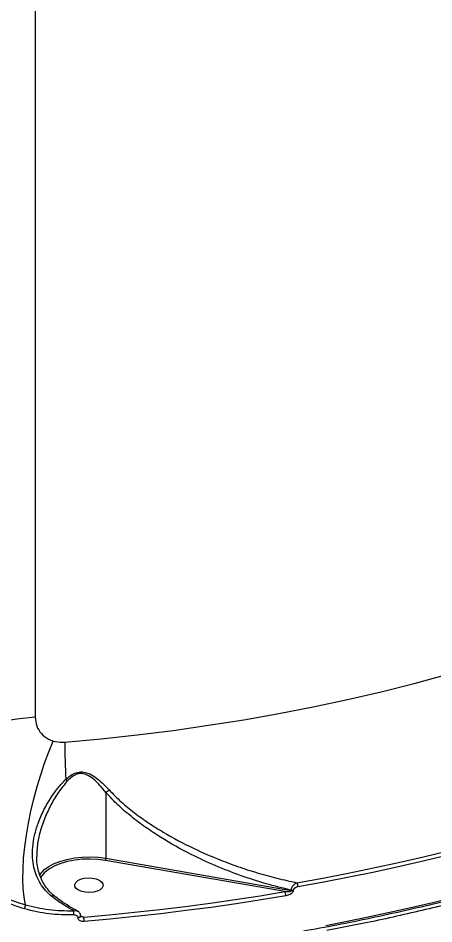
# Model space of a CAD drawing. Header units: millimetres. Extents: x -6523 to 7556, y -5559 to 6101.
# Drawn here: x 1524.2 to 1655.5, y -1445.6 to -1159.7 of the extents above; entities that cross this region are included whole.
import ezdxf

# ---------------------------------------------------------------- set-up
doc = ezdxf.new("R2010")
doc.units = ezdxf.units.MM
for name, color, linetype in [('DIKOM_ОБЪЕКТ', 7, 'Continuous'), ('DIKOM_РАЗМЕР_ЗОНА', 7, 'Continuous'), ('DIKOM_РАЗМЕР_ОБЪЕКТА', 7, 'Continuous')]:
    doc.layers.add(name, color=color, linetype=linetype)
doc.styles.add('style1', font='arial.ttf', dxfattribs={"width": 0.8})
doc.dimstyles.new('1-50', dxfattribs={"dimtxt": 300, "dimasz": 200, "dimexe": 100, "dimexo": 0, "dimgap": 100, "dimtad": 1, "dimtxsty": 'style1', "dimcen": 200, "dimclrd": 7, "dimclre": 7, "dimclrt": 7, "dimadec": 1, "dimazin": 2, "dimtfac": 1, "dimtmove": 0, "dimatfit": 2, "dimfxl": 0, "dimlwd": 25, "dimlwe": 18, "dimarcsym": 0})

# ---------------------------------------------------------------- blocks, each defined once
blk = doc.blocks.new('*D10')
at = {"layer": 'Defpoints', "color": 0, "transparency": 16777216}
for p in [(-1823.23, 4314.24), (3842.01, -3170.82), (6537.88, -3170.82)]:
    blk.add_point(p, dxfattribs=at)
at = {"layer": 'DIKOM_РАЗМЕР_ОБЪЕКТА', "color": 7, "lineweight": 18, "transparency": 16777216}
for p, q in [((-1823.23, 4314.24), (6637.88, 4314.24)), ((3842.01, -3170.82), (6637.88, -3170.82))]:
    blk.add_line(p, q, dxfattribs=at)
at = {"layer": 'DIKOM_РАЗМЕР_ОБЪЕКТА', "color": 7, "lineweight": 25, "transparency": 16777216}
blk.add_line((6537.88, 3914.24), (6537.88, -2770.82), dxfattribs=at)
at = {"layer": 'DIKOM_РАЗМЕР_ОБЪЕКТА', "color": 7, "transparency": 16777216}
for points in [[(6471.22, 3914.24), (6604.55, 3914.24), (6537.88, 4314.24)], [(6471.22, -2770.82), (6604.55, -2770.82), (6537.88, -3170.82)]]:
    blk.add_solid(points, dxfattribs=at)
at = {"layer": 'DIKOM_РАЗМЕР_ОБЪЕКТА', "color": 7, "transparency": 16777216, "insert": (6304.71, 207.11), "char_height": 300, "attachment_point": 5, "rotation": 90, "style": 'style1'}
blk.add_mtext('7500', dxfattribs=at)
blk = doc.blocks.new('*D11')
at = {"layer": 'Defpoints', "color": 0, "transparency": 16777216}
for p in [(-5022.71, -299.32), (4115.33, -1753.09), (4115.33, -4391.39)]:
    blk.add_point(p, dxfattribs=at)
at = {"layer": 'DIKOM_РАЗМЕР_ОБЪЕКТА', "color": 7, "lineweight": 18, "transparency": 16777216}
for p, q in [((-5022.71, -299.32), (-5022.71, -4491.39)), ((4115.33, -1753.09), (4115.33, -4491.39))]:
    blk.add_line(p, q, dxfattribs=at)
at = {"layer": 'DIKOM_РАЗМЕР_ОБЪЕКТА', "color": 7, "lineweight": 25, "transparency": 16777216}
blk.add_line((-4622.71, -4391.39), (3715.33, -4391.39), dxfattribs=at)
at = {"layer": 'DIKOM_РАЗМЕР_ОБЪЕКТА', "color": 7, "transparency": 16777216}
for points in [[(-4622.71, -4324.73), (-4622.71, -4458.06), (-5022.71, -4391.39)], [(3715.33, -4324.73), (3715.33, -4458.06), (4115.33, -4391.39)]]:
    blk.add_solid(points, dxfattribs=at)
at = {"layer": 'DIKOM_РАЗМЕР_ОБЪЕКТА', "color": 7, "transparency": 16777216, "insert": (-175.12, -4158.22), "char_height": 300, "attachment_point": 5, "style": 'style1'}
blk.add_mtext('9150', dxfattribs=at)
blk = doc.blocks.new('*D12')
at = {"layer": 'Defpoints', "color": 0, "transparency": 16777216}
for p in [(-6522.71, -395.62), (6102.86, -1877.31), (6102.86, -5458.89)]:
    blk.add_point(p, dxfattribs=at)
at = {"layer": 'DIKOM_РАЗМЕР_ЗОНА', "color": 7, "lineweight": 18, "transparency": 16777216}
for p, q in [((-6522.71, -395.62), (-6522.71, -5558.89)), ((6102.86, -1877.31), (6102.86, -5558.89))]:
    blk.add_line(p, q, dxfattribs=at)
at = {"layer": 'DIKOM_РАЗМЕР_ЗОНА', "color": 7, "lineweight": 25, "transparency": 16777216}
blk.add_line((-6122.71, -5458.89), (5702.86, -5458.89), dxfattribs=at)
at = {"layer": 'DIKOM_РАЗМЕР_ЗОНА', "color": 7, "transparency": 16777216}
for points in [[(-6122.71, -5392.23), (-6122.71, -5525.56), (-6522.71, -5458.89)], [(5702.86, -5392.23), (5702.86, -5525.56), (6102.86, -5458.89)]]:
    blk.add_solid(points, dxfattribs=at)
at = {"layer": 'DIKOM_РАЗМЕР_ЗОНА', "color": 7, "transparency": 16777216, "insert": (78.38, -5225.72), "char_height": 300, "attachment_point": 5, "style": 'style1'}
blk.add_mtext('12600', dxfattribs=at)
blk = doc.blocks.new('*D13')
at = {"layer": 'Defpoints', "color": 0, "transparency": 16777216}
for p in [(-2358.18, 6101.03), (4341.71, -4605.15), (7455.88, -4605.15)]:
    blk.add_point(p, dxfattribs=at)
at = {"layer": 'DIKOM_РАЗМЕР_ЗОНА', "color": 7, "lineweight": 18, "transparency": 16777216}
for p, q in [((-2358.18, 6101.03), (7555.88, 6101.03)), ((4341.71, -4605.15), (7555.88, -4605.15))]:
    blk.add_line(p, q, dxfattribs=at)
at = {"layer": 'DIKOM_РАЗМЕР_ЗОНА', "color": 7, "lineweight": 25, "transparency": 16777216}
blk.add_line((7455.88, 5701.03), (7455.88, -4205.15), dxfattribs=at)
at = {"layer": 'DIKOM_РАЗМЕР_ЗОНА', "color": 7, "transparency": 16777216}
for points in [[(7389.22, 5701.03), (7522.55, 5701.03), (7455.88, 6101.03)], [(7389.22, -4205.15), (7522.55, -4205.15), (7455.88, -4605.15)]]:
    blk.add_solid(points, dxfattribs=at)
at = {"layer": 'DIKOM_РАЗМЕР_ЗОНА', "color": 7, "transparency": 16777216, "insert": (7222.71, 375.61), "char_height": 300, "attachment_point": 5, "rotation": 90, "style": 'style1'}
blk.add_mtext('10700', dxfattribs=at)

msp = doc.modelspace()

# ---------------------------------------------------------------- linework, layer by layer
at = {"layer": 'DIKOM_ОБЪЕКТ', "color": 7, "linetype": 'Continuous', "lineweight": 15}
for p, q in [((1529.624, -1080.362), (1529.624, -1380.371)), ((1551.934, -1404.128), (1551.934, -1424.913)), ((1530.154, -1424.118), (1530.146, -1424.359)), ((1608.423, -1435.426), (1551.772, -1425.585)), ((1551.934, -1424.913), (1610.464, -1435.08)), ((1610.464, -1435.08), (1610.464, -1434.976)), ((1611.102, -1434.976), (1611.102, -1435.08)), ((1543.141, -1443.693), (1543.141, -1443.618)), ((1543.953, -1443.023), (1544.935, -1443.45))]:
    msp.add_line(p, q, dxfattribs=at)
at = {"layer": 'DIKOM_ОБЪЕКТ', "color": 7, "linetype": 'Continuous', "lineweight": 15, "flags": 128}
for points in [[(1538.969, -1388.257), (1550.437, -1387.195), (1561.837, -1385.953), (1573.157, -1384.533), (1584.389, -1382.936), (1595.52, -1381.164), (1606.542, -1379.217), (1617.443, -1377.098), (1628.213, -1374.809), (1638.843, -1372.351), (1649.323, -1369.728), (1659.642, -1366.942)], [(1526.506, -1439.592), (1526.091, -1437.162), (1525.828, -1434.446), (1525.718, -1431.472), (1525.764, -1428.269), (1525.964, -1424.869), (1526.317, -1421.304), (1526.819, -1417.611), (1527.465, -1413.825), (1528.249, -1409.985), (1529.163, -1406.128), (1530.198, -1402.292), (1531.343, -1398.514), (1532.589, -1394.833), (1533.921, -1391.285), (1535.328, -1387.904)], [(1612.277, -1432.608), (1620.392, -1431.136), (1628.447, -1429.578), (1636.437, -1427.936), (1644.361, -1426.21), (1652.214, -1424.4), (1659.993, -1422.507), (1667.695, -1420.533), (1675.317, -1418.477)], [(1675.755, -1419.753), (1668.116, -1421.813), (1660.397, -1423.792), (1652.601, -1425.688), (1644.73, -1427.502), (1636.789, -1429.233), (1628.781, -1430.879), (1620.709, -1432.44), (1612.576, -1433.915)], [(1551.772, -1425.585), (1549.404, -1425.269), (1546.97, -1425.142), (1544.526, -1425.208), (1542.131, -1425.464), (1539.84, -1425.906), (1537.707, -1426.523), (1535.781, -1427.3), (1534.108, -1428.219), (1532.726, -1429.259), (1532.43, -1429.535)], [(1532.78, -1428.294), (1533.717, -1427.63), (1535.442, -1426.682), (1537.429, -1425.881), (1539.629, -1425.245), (1541.991, -1424.789), (1544.462, -1424.524), (1546.981, -1424.456), (1549.492, -1424.586), (1551.934, -1424.913)], [(1532.43, -1429.535), (1531.668, -1430.395), (1531.256, -1431.013)], [(1544.331, -1435.387), (1543.324, -1434.979), (1542.581, -1434.442), (1542.163, -1433.819), (1542.102, -1433.16), (1542.404, -1432.519), (1543.044, -1431.947), (1543.971, -1431.492), (1545.109, -1431.19), (1546.367, -1431.065), (1547.642, -1431.128), (1548.831, -1431.373), (1549.838, -1431.781), (1550.581, -1432.318), (1551, -1432.941), (1551.061, -1433.6), (1550.759, -1434.241), (1550.118, -1434.813), (1549.191, -1435.268), (1548.053, -1435.57), (1546.795, -1435.695), (1545.52, -1435.632), (1544.331, -1435.387)], [(1544.935, -1443.45), (1552.994, -1442.728), (1561.023, -1441.925), (1569.021, -1441.041), (1576.983, -1440.077), (1584.908, -1439.033), (1592.791, -1437.91), (1600.63, -1436.707), (1608.423, -1435.426)], [(1608.736, -1436.772), (1600.925, -1438.057), (1593.067, -1439.262), (1585.165, -1440.388), (1577.222, -1441.434), (1569.24, -1442.401), (1561.223, -1443.287), (1553.175, -1444.092), (1545.097, -1444.816)], [(1621.398, -1446.076), (1632.784, -1443.834), (1644.038, -1441.423), (1655.151, -1438.845), (1666.115, -1436.102)], [(1543.984, -1443.111), (1543.947, -1443.248), (1543.833, -1443.382), (1543.65, -1443.494), (1543.413, -1443.575), (1543.141, -1443.618)], [(1543.984, -1443.184), (1543.947, -1443.322), (1543.833, -1443.457), (1543.65, -1443.569), (1543.413, -1443.649), (1543.141, -1443.693)], [(1543.984, -1443.17), (1543.984, -1443.177), (1543.984, -1443.184)]]:
    msp.add_lwpolyline(points, dxfattribs=at)
at = {"layer": 'DIKOM_ОБЪЕКТ', "color": 7, "linetype": 'Continuous', "lineweight": 15}
for centre, radius, start, end in [((1534.086, -1447.749), 67.526, 93.78883, 107.11382), ((1766.964, -1387.821), 227.995, 180.10937, 183.05355), ((1564.283, -1375.232), 35.161, 224.70535, 225.88284), ((1550.523, -1424.928), 1.411, 332.25693, 0.61942), ((1537.84, -1434.915), 8.333, 127.391, 145.08506), ((1610.783, -1433.102), 1.901, 260.32139, 279.65722), ((1610.783, -1433.206), 1.901, 260.32139, 279.65722), ((1609.631, -1433.901), 2.946, 359.73495, 26.0389), ((1605.824, -1436.74), 2.912, 359.36867, 26.82945), ((1523.804, -1439.73), 2.705, 334.69549, 2.92825), ((1537.046, -1442.42), 4.802, 355.46143, 11.41177), ((1539.627, -1444.772), 5.47, 359.54186, 13.98113)]:
    msp.add_arc(centre, radius, start, end, dxfattribs=at)
for points, knots in [([(1619.829, -1448.083), (1615.507, -1448.863), (1603.865, -1450.963), (1584.559, -1453.863), (1561.895, -1456.614), (1538.744, -1458.728), (1515.174, -1460.18), (1491.256, -1460.947), (1467.518, -1461.012), (1444.037, -1460.391), (1420.883, -1459.116), (1397.678, -1457.165), (1374.503, -1454.517), (1351.441, -1451.163), (1328.999, -1447.177), (1307.241, -1442.589), (1286.212, -1437.438), (1265.568, -1431.641), (1245.402, -1425.192), (1225.796, -1418.095), (1207.181, -1410.508), (1189.598, -1402.469), (1173.064, -1394.023), (1157.31, -1385.034), (1142.426, -1375.51), (1128.486, -1365.471), (1115.796, -1355.138), (1104.37, -1344.554), (1094.2, -1333.766), (1085.099, -1322.599), (1077.219, -1311.069), (1071.203, -1300.704), (1068.401, -1294.163), (1067.321, -1291.641)], [0, 0, 0, 0, 0.0192582, 0.0518831, 0.0845332, 0.117158, 0.1507303, 0.1843303, 0.2179029, 0.2505276, 0.2831773, 0.3158024, 0.3493748, 0.3829745, 0.4165472, 0.449172, 0.4818217, 0.5144468, 0.5480193, 0.5816191, 0.6151914, 0.6478161, 0.6804664, 0.7130911, 0.7466635, 0.7802634, 0.8138358, 0.8464606, 0.8791105, 0.9117353, 0.9453077, 0.9789074, 1, 1, 1, 1]), ([(1478.123, -1459.724), (1480.144, -1459.717), (1486.003, -1459.696), (1495.698, -1459.538), (1507.197, -1459.196), (1518.673, -1458.689), (1530.118, -1458.021), (1541.523, -1457.191), (1552.88, -1456.2), (1564.18, -1455.049), (1575.414, -1453.738), (1586.575, -1452.269), (1597.653, -1450.643), (1608.641, -1448.861), (1619.531, -1446.924), (1630.313, -1444.833), (1640.98, -1442.592), (1651.524, -1440.199), (1661.937, -1437.659), (1672.212, -1434.972), (1682.339, -1432.141), (1692.313, -1429.167), (1702.125, -1426.054), (1711.768, -1422.802), (1721.235, -1419.416), (1730.518, -1415.896), (1739.612, -1412.246), (1748.508, -1408.469), (1757.2, -1404.566), (1765.682, -1400.542), (1773.947, -1396.399), (1781.989, -1392.14), (1789.802, -1387.769), (1797.38, -1383.288), (1804.717, -1378.701), (1811.809, -1374.012), (1818.648, -1369.223), (1825.231, -1364.338), (1831.552, -1359.361), (1837.606, -1354.296), (1843.389, -1349.147), (1848.896, -1343.917), (1854.124, -1338.61), (1859.067, -1333.231), (1863.723, -1327.782), (1868.087, -1322.27), (1872.157, -1316.697), (1875.927, -1311.068), (1879.402, -1305.388), (1882.555, -1299.658), (1884.893, -1295.039), (1886.07, -1292.319), (1886.409, -1291.536)], [0, 0, 0, 0, 0.0107552, 0.0311878, 0.0516215, 0.0720552, 0.0924884, 0.1129222, 0.1333561, 0.15379, 0.1742241, 0.1946587, 0.215093, 0.2355279, 0.2559631, 0.2763984, 0.2968343, 0.3172703, 0.3377071, 0.358144, 0.3785814, 0.3990192, 0.4194577, 0.4398966, 0.4603357, 0.4807758, 0.5012164, 0.5216576, 0.5420996, 0.5625417, 0.5829848, 0.6034285, 0.6238725, 0.6443172, 0.664762, 0.6852075, 0.705653, 0.7260988, 0.7465444, 0.7669897, 0.7874344, 0.8078782, 0.8283208, 0.8487617, 0.8692001, 0.8896363, 0.9100693, 0.9304984, 0.9509232, 0.9713434, 0.9917579, 1, 1, 1, 1]), ([(1886.485, -1292.888), (1886.347, -1293.238), (1884.665, -1297.507), (1880.257, -1305.554), (1873.125, -1317.088), (1864.523, -1328.485), (1854.621, -1339.724), (1843.59, -1350.55), (1831.506, -1360.938), (1818.453, -1370.87), (1804.219, -1380.508), (1788.802, -1389.805), (1772.228, -1398.719), (1755.598, -1406.702), (1739.12, -1413.813), (1722.969, -1420.125), (1706.187, -1426.05), (1688.811, -1431.565), (1671.03, -1436.614), (1652.935, -1441.173), (1636.516, -1444.85), (1625.996, -1446.897), (1621.713, -1447.73)], [0, 0, 0, 0, 0.0049824, 0.0607473, 0.1164693, 0.1738099, 0.231197, 0.2885376, 0.3442597, 0.4000244, 0.4557466, 0.5130871, 0.5704745, 0.6278152, 0.6763108, 0.7248634, 0.7734157, 0.8224281, 0.8714411, 0.9192196, 0.9671062, 1, 1, 1, 1]), ([(1529.624, -1380.371), (1529.721, -1381.318), (1529.913, -1383.195), (1531.429, -1385.614), (1533.354, -1387.189), (1534.808, -1387.716), (1535.328, -1387.904)], [0, 0, 0, 0, 0.2885592, 0.5716235, 0.8470468, 1, 1, 1, 1]), ([(1535.328, -1387.904), (1536.308, -1388.106), (1537.391, -1388.33), (1538.634, -1388.282), (1538.855, -1388.265), (1538.969, -1388.257)], [0, 0, 0, 0, 0.8217846, 0.9078701, 1, 1, 1, 1]), ([(1551.643, -1488.074), (1545.459, -1488.574), (1533.082, -1489.574), (1514.339, -1490.489), (1495.527, -1490.975), (1476.423, -1490.985), (1457.069, -1490.504), (1437.508, -1489.509), (1418.056, -1488.012), (1398.211, -1485.957), (1378.042, -1483.29), (1357.631, -1479.972), (1337.399, -1476.045), (1317.428, -1471.498), (1297.795, -1466.33), (1278.955, -1460.66), (1260.953, -1454.522), (1243.816, -1447.958), (1227.241, -1440.852), (1211.313, -1433.206), (1196.108, -1425.032), (1181.961, -1416.521), (1168.936, -1407.698), (1157.748, -1399.305), (1151.335, -1393.684), (1148.518, -1391.215)], [0, 0, 0, 0, 0.0398965, 0.0798412, 0.1197855, 0.1596822, 0.2012148, 0.2428019, 0.2843884, 0.3259212, 0.3710795, 0.4162723, 0.4614304, 0.5079075, 0.5544226, 0.6008996, 0.645908, 0.6909519, 0.7359602, 0.7822822, 0.8286423, 0.8749638, 0.9198659, 0.9648023, 1, 1, 1, 1]), ([(1539.293, -1399.967), (1539.931, -1399.427), (1541.043, -1398.488), (1542.99, -1397.672), (1544.961, -1397.584), (1547.003, -1398.284), (1548.983, -1399.55), (1550.988, -1401.284), (1552.251, -1402.62), (1552.934, -1403.342)], [0, 0, 0, 0, 0.1507827, 0.262521, 0.3758054, 0.5043397, 0.6598359, 0.8160183, 1, 1, 1, 1]), ([(1534.865, -1436.941), (1534.187, -1436.343), (1532.814, -1435.131), (1531.212, -1432.927), (1529.969, -1430.466), (1529.118, -1427.695), (1528.703, -1424.651), (1528.761, -1421.257), (1529.347, -1417.631), (1530.528, -1413.68), (1532.31, -1409.582), (1534.496, -1405.831), (1536.807, -1402.564), (1538.46, -1400.836), (1539.293, -1399.967)], [0, 0, 0, 0, 0.0668889, 0.1355736, 0.2055399, 0.2771158, 0.3560571, 0.4367283, 0.528016, 0.6212588, 0.7279988, 0.8370981, 0.9179817, 1, 1, 1, 1]), ([(1539.806, -1400.475), (1538.835, -1401.639), (1536.869, -1403.994), (1534.488, -1408.08), (1532.419, -1412.475), (1530.982, -1416.917), (1530.173, -1420.846), (1530.16, -1423.153), (1530.154, -1424.118)], [0, 0, 0, 0, 0.1717297, 0.3474284, 0.5328054, 0.7223101, 0.883865, 1, 1, 1, 1]), ([(1551.934, -1404.128), (1551.324, -1403.378), (1550.209, -1402.005), (1548.435, -1400.194), (1546.686, -1398.863), (1544.966, -1398.14), (1543.755, -1398.123), (1542.671, -1398.35), (1541.321, -1398.993), (1540.364, -1399.929), (1539.806, -1400.475)], [0, 0, 0, 0, 0.1920659, 0.3511804, 0.5094891, 0.6344294, 0.7186483, 0.7420937, 0.8495976, 1, 1, 1, 1]), ([(1551.936, -1404.122), (1552.098, -1404.009), (1552.391, -1403.804), (1552.737, -1403.516), (1552.903, -1403.369), (1552.934, -1403.342)], [0, 0, 0, 0, 0.49937083, 0.90722766, 1, 1, 1, 1]), ([(1552.934, -1403.342), (1554.185, -1404.617), (1556.7, -1407.182), (1560.939, -1410.609), (1565.386, -1413.78), (1571.601, -1417.675), (1578.956, -1421.558), (1586.873, -1425.017), (1593.522, -1427.517), (1599.702, -1429.518), (1605.958, -1431.256), (1610.171, -1432.158), (1612.277, -1432.608)], [0, 0, 0, 0, 0.0803034, 0.1615655, 0.242143, 0.3227395, 0.4866045, 0.6103972, 0.7072131, 0.8040251, 0.9020135, 1, 1, 1, 1]), ([(1551.936, -1404.122), (1551.936, -1404.122), (1551.935, -1404.123), (1551.934, -1404.126), (1551.934, -1404.127), (1551.934, -1404.128)], [0, 0, 0, 0, 0.3009522, 0.6791041, 1, 1, 1, 1]), ([(1610.464, -1434.976), (1607.805, -1434.331), (1602.489, -1433.041), (1594.538, -1430.45), (1586.642, -1427.385), (1578.105, -1423.435), (1570.709, -1419.314), (1564.472, -1415.197), (1559.981, -1411.82), (1555.711, -1408.179), (1553.199, -1405.479), (1551.936, -1404.122)], [0, 0, 0, 0, 0.1245787, 0.2491566, 0.3764187, 0.5036653, 0.6677215, 0.7510843, 0.8344264, 0.9167831, 1, 1, 1, 1]), ([(1535.689, -1436.79), (1535.666, -1436.774), (1535.081, -1436.363), (1534.12, -1435.367), (1532.823, -1433.79), (1531.763, -1431.992), (1530.941, -1430.011), (1530.388, -1427.854), (1530.105, -1425.955), (1530.114, -1424.758), (1530.117, -1424.355)], [0, 0, 0, 0, 0.0056443, 0.1459747, 0.29002, 0.4403105, 0.5946013, 0.752797, 0.9165845, 1, 1, 1, 1]), ([(1526.25, -1440.887), (1523.928, -1440.141), (1519.229, -1438.632), (1515.105, -1436.171), (1513.019, -1434.926)], [0, 0, 0, 0, 0.4941732, 1, 1, 1, 1]), ([(1513.565, -1433.748), (1515.556, -1434.942), (1519.585, -1437.357), (1524.181, -1438.841), (1526.506, -1439.592)], [0, 0, 0, 0, 0.4941695, 1, 1, 1, 1]), ([(1608.423, -1435.426), (1608.789, -1435.431), (1609.314, -1435.439), (1609.938, -1435.355), (1610.246, -1435.275), (1610.404, -1435.191), (1610.454, -1435.128), (1610.463, -1435.098), (1610.464, -1435.083), (1610.464, -1435.08)], [0, 0, 0, 0, 0.5027871, 0.7219271, 0.8722019, 0.9514771, 0.9757447, 0.996156, 1, 1, 1, 1]), ([(1611.102, -1435.08), (1611.093, -1435.167), (1611.073, -1435.358), (1610.885, -1435.69), (1610.527, -1436.05), (1609.855, -1436.47), (1609.219, -1436.684), (1608.789, -1436.763), (1608.736, -1436.772)], [0, 0, 0, 0, 0.09278145, 0.20615574, 0.36927424, 0.57240514, 0.94716402, 1, 1, 1, 1]), ([(1610.464, -1434.976), (1610.473, -1434.867), (1610.495, -1434.631), (1610.637, -1434.207), (1610.903, -1433.731), (1611.352, -1433.198), (1611.838, -1432.819), (1612.175, -1432.658), (1612.277, -1432.608)], [0, 0, 0, 0, 0.1132706, 0.2470957, 0.4203853, 0.6073881, 0.880127, 1, 1, 1, 1]), ([(1612.576, -1433.915), (1612.3, -1433.984), (1611.902, -1434.083), (1611.454, -1434.37), (1611.236, -1434.591), (1611.12, -1434.8), (1611.108, -1434.922), (1611.102, -1434.976)], [0, 0, 0, 0, 0.4370921, 0.6288458, 0.7908322, 0.906042, 1, 1, 1, 1]), ([(1535.676, -1436.809), (1535.617, -1436.771), (1535.486, -1436.687), (1535.194, -1436.765), (1534.97, -1436.877), (1534.881, -1436.931), (1534.865, -1436.941)], [0, 0, 0, 0, 0.3371895, 0.7497486, 0.9540833, 1, 1, 1, 1]), ([(1541.753, -1441.47), (1540.593, -1440.81), (1538.261, -1439.485), (1536.001, -1437.792), (1534.865, -1436.941)], [0, 0, 0, 0, 0.4973266, 1, 1, 1, 1]), ([(1542.993, -1441.577), (1542.117, -1441.092), (1540.304, -1440.088), (1537.858, -1438.467), (1536.322, -1437.263), (1535.69, -1436.768)], [0, 0, 0, 0, 0.3552305, 0.7350041, 1, 1, 1, 1]), ([(1526.506, -1439.592), (1528.953, -1440.181), (1533.91, -1441.373), (1539.117, -1441.437), (1541.753, -1441.47)], [0, 0, 0, 0, 0.4937342, 1, 1, 1, 1]), ([(1541.833, -1442.8), (1539.205, -1442.77), (1533.885, -1442.71), (1528.816, -1441.499), (1526.25, -1440.887)], [0, 0, 0, 0, 0.493795, 1, 1, 1, 1]), ([(1541.753, -1441.47), (1541.991, -1441.434), (1542.445, -1441.367), (1542.811, -1441.523), (1542.984, -1441.596)], [0, 0, 0, 0, 0.52545016, 1, 1, 1, 1]), ([(1543.141, -1443.618), (1543.136, -1443.563), (1543.124, -1443.424), (1542.999, -1443.207), (1542.733, -1442.984), (1542.328, -1442.822), (1541.999, -1442.807), (1541.833, -1442.8)], [0, 0, 0, 0, 0.1033688, 0.2624744, 0.4611771, 0.728165, 1, 1, 1, 1]), ([(1543.963, -1443.111), (1543.956, -1442.943), (1543.941, -1442.585), (1543.659, -1442.11), (1543.327, -1441.766), (1543.067, -1441.646), (1542.977, -1441.604)], [0, 0, 0, 0, 0.2601073, 0.5523411, 0.8456833, 1, 1, 1, 1]), ([(1544.132, -1443.215), (1544.125, -1443.213), (1544.067, -1443.195), (1544.035, -1443.17), (1544.007, -1443.148)], [0, 0, 0, 0, 0.109739, 1, 1, 1, 1]), ([(1544.132, -1443.214), (1544.264, -1443.266), (1544.528, -1443.37), (1544.799, -1443.424), (1544.935, -1443.45)], [0, 0, 0, 0, 0.4999529, 1, 1, 1, 1]), ([(1545.097, -1444.816), (1544.893, -1444.821), (1544.449, -1444.832), (1543.858, -1444.663), (1543.431, -1444.376), (1543.187, -1444.047), (1543.156, -1443.811), (1543.141, -1443.693)], [0, 0, 0, 0, 0.2267579, 0.4919681, 0.6959497, 0.8477322, 1, 1, 1, 1])]:
    msp.add_open_spline(points, degree=3, knots=knots, dxfattribs=at)

# ---------------------------------------------------------------- dimensions: what is measured, and where the dimension line sits
at = {"layer": 'DIKOM_РАЗМЕР_ЗОНА'}
dim = msp.add_linear_dim(base=(7455.882, -4605.145), p1=(-2358.182, 6101.03), p2=(4341.706, -4605.145), angle=90, text='10700', dimstyle='1-50', override={"dimasz": 400, "dimgap": 80}, dxfattribs=at)
dim.commit()
dim.dimension.update_dxf_attribs({"geometry": '*D13', "text_midpoint": (7455.882, 375.606), "dimtype": 160})
dim = msp.add_linear_dim(base=(6102.859, -5458.894), p1=(-6522.706, -395.616), p2=(6102.859, -1877.311), text='12600', dimstyle='1-50', override={"dimasz": 400, "dimgap": 80}, dxfattribs=at)
dim.commit()
dim.dimension.update_dxf_attribs({"geometry": '*D12', "text_midpoint": (78.382, -5458.894), "dimtype": 160})
at = {"layer": 'DIKOM_РАЗМЕР_ОБЪЕКТА'}
dim = msp.add_linear_dim(base=(6537.882, -3170.823), p1=(-1823.231, 4314.242), p2=(3842.008, -3170.823), angle=90, text='7500', dimstyle='1-50', override={"dimasz": 400, "dimgap": 80}, dxfattribs=at)
dim.commit()
dim.dimension.update_dxf_attribs({"geometry": '*D10', "text_midpoint": (6537.882, 207.106), "dimtype": 160})
dim = msp.add_linear_dim(base=(4115.332, -4391.394), p1=(-5022.706, -299.317), p2=(4115.332, -1753.089), text='9150', dimstyle='1-50', override={"dimasz": 400, "dimgap": 80}, dxfattribs=at)
dim.commit()
dim.dimension.update_dxf_attribs({"geometry": '*D11', "text_midpoint": (-175.118, -4391.394), "dimtype": 160})

doc.saveas('drawing.dxf')
